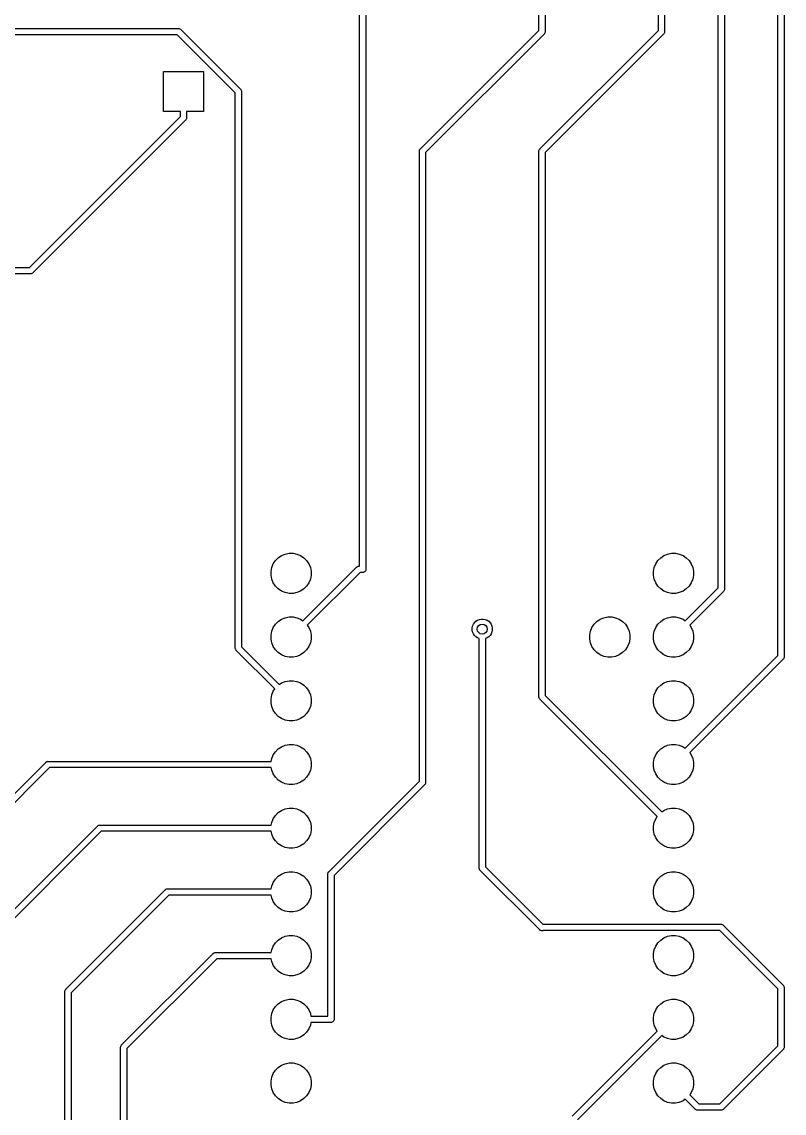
# Model space of a CAD drawing. Extents: x 0.4 to 33.6, y -21.6 to -0.4.
# Drawn here: x 11.934 to 13.13, y -3.103 to -1.391 of the extents above; entities that cross this region are included whole.
import ezdxf

# ---------------------------------------------------------------- set-up
doc = ezdxf.new("R2010")
doc.units = 0
doc.header["$MEASUREMENT"] = 0
doc.layers.add('BLACK', color=7, linetype='CONTINUOUS')

msp = doc.modelspace()

# ---------------------------------------------------------------- linework, layer by layer
at = {"layer": 'BLACK', "linetype": 'CONTINUOUS'}
for p, q in [((12.7451, -1.40421), (12.7451, -0.884273)), ((12.7549, -0.882475), (12.7549, -1.40601)), ((12.4638, -2.24508), (12.4638, -1.12605)), ((12.4737, -1.12426), (12.4737, -2.24976)), ((13.0362, -1.21432), (13.0362, -2.28101)), ((13.1201, -2.38546), (13.1201, -1.21144)), ((13.1299, -1.20964), (13.1299, -2.38726)), ((13.0263, -2.27921), (13.0263, -1.21611)), ((12.9326, -1.40421), (12.9326, -1.25812)), ((12.9424, -1.25812), (12.9424, -1.40601)), ((11.719, -1.40133), (12.1795, -1.40133)), ((12.1795, -1.40133), (12.1798, -1.40131)), ((12.1798, -1.40131), (12.18, -1.40133)), ((12.18, -1.40133), (12.18, -1.40133)), ((12.18, -1.40133), (12.1807, -1.4014)), ((12.1807, -1.4014), (12.1817, -1.40168)), ((12.1817, -1.40168), (12.1825, -1.40214)), ((12.1825, -1.40214), (12.1833, -1.40275)), ((12.1833, -1.40275), (12.1834, -1.40294)), ((12.1834, -1.40294), (12.2768, -1.49635)), ((12.5592, -1.5901), (12.7451, -1.40421)), ((12.7467, -1.5901), (12.9326, -1.40421)), ((12.1777, -1.41117), (11.7208, -1.41117)), ((12.2686, -1.50204), (12.1777, -1.41117)), ((12.7533, -1.4099), (12.5674, -1.59579)), ((12.7535, -1.40975), (12.7533, -1.4099)), ((12.7537, -1.40956), (12.7535, -1.40975)), ((12.7541, -1.409), (12.7537, -1.40956)), ((12.7537, -1.40956), (12.7537, -1.40956)), ((12.7546, -1.40814), (12.7541, -1.409)), ((12.7549, -1.40721), (12.7546, -1.40814)), ((12.7546, -1.40814), (12.7546, -1.40814)), ((12.7549, -1.40601), (12.7549, -1.40625)), ((12.7549, -1.40625), (12.7549, -1.40649)), ((12.7549, -1.40649), (12.7549, -1.40649)), ((12.7549, -1.40649), (12.7549, -1.40721)), ((12.9408, -1.4099), (12.7549, -1.59579)), ((12.941, -1.40975), (12.9408, -1.4099)), ((12.9412, -1.40956), (12.941, -1.40975)), ((12.9416, -1.409), (12.9412, -1.40956)), ((12.9412, -1.40956), (12.9412, -1.40956)), ((12.9421, -1.40814), (12.9416, -1.409)), ((12.9424, -1.40721), (12.9421, -1.40814)), ((12.9421, -1.40814), (12.9421, -1.40814)), ((12.9424, -1.40601), (12.9424, -1.40625)), ((12.9424, -1.40625), (12.9424, -1.40649)), ((12.9424, -1.40649), (12.9424, -1.40649)), ((12.9424, -1.40649), (12.9424, -1.40721)), ((12.156, -1.5315), (12.156, -1.4685)), ((12.156, -1.4685), (12.219, -1.4685)), ((12.219, -1.4685), (12.219, -1.5315)), ((12.2686, -2.37328), (12.2686, -1.50204)), ((12.2768, -1.49635), (12.277, -1.4965)), ((12.277, -1.4965), (12.2772, -1.49669)), ((12.2772, -1.49669), (12.2776, -1.49725)), ((12.2776, -1.49725), (12.2776, -1.49725)), ((12.2776, -1.49725), (12.2781, -1.49811)), ((12.2781, -1.49811), (12.2784, -1.49904)), ((12.2784, -1.49904), (12.2784, -1.49976)), ((12.2784, -1.49976), (12.2784, -1.49976)), ((12.2784, -1.49976), (12.2785, -1.5)), ((12.2785, -1.5), (12.2784, -1.50024)), ((12.2784, -1.50024), (12.2784, -2.37149)), ((11.9456, -1.77633), (12.1826, -1.5393)), ((12.1826, -1.5315), (12.156, -1.5315)), ((12.1826, -1.5393), (12.1826, -1.5315)), ((12.219, -1.5315), (12.1924, -1.5315)), ((12.1924, -1.5315), (12.1924, -1.5411)), ((12.1924, -1.5411), (12.1924, -1.54134)), ((12.1924, -1.54134), (12.1924, -1.54158)), ((12.1908, -1.54499), (11.9512, -1.78456)), ((12.191, -1.54484), (12.1908, -1.54499)), ((12.1912, -1.54465), (12.191, -1.54484)), ((12.1916, -1.54409), (12.1912, -1.54465)), ((12.1921, -1.54323), (12.1916, -1.54409)), ((12.1924, -1.5423), (12.1921, -1.54323)), ((12.1921, -1.54323), (12.1921, -1.54323)), ((12.1924, -1.54158), (12.1924, -1.54158)), ((12.1924, -1.54158), (12.1924, -1.5423)), ((12.5576, -1.59279), (12.5579, -1.59186)), ((12.5576, -1.59375), (12.5576, -1.59279)), ((12.5579, -1.59186), (12.5584, -1.591)), ((12.5584, -1.591), (12.5588, -1.59044)), ((12.5588, -1.59044), (12.559, -1.59025)), ((12.5588, -1.59044), (12.5588, -1.59044)), ((12.559, -1.59025), (12.5592, -1.5901)), ((12.7451, -1.59279), (12.7454, -1.59186)), ((12.7451, -1.59375), (12.7451, -1.59279)), ((12.7454, -1.59186), (12.7459, -1.591)), ((12.7459, -1.591), (12.7463, -1.59044)), ((12.7463, -1.59044), (12.7465, -1.59025)), ((12.7463, -1.59044), (12.7463, -1.59044)), ((12.7465, -1.59025), (12.7467, -1.5901)), ((12.5576, -1.59399), (12.5576, -1.59375)), ((12.5576, -2.58241), (12.5576, -1.59399)), ((12.5674, -1.59579), (12.5674, -2.58421)), ((12.7451, -1.59399), (12.7451, -1.59375)), ((12.7451, -2.44976), (12.7451, -1.59399)), ((12.7549, -1.59579), (12.7549, -2.44796)), ((11.469, -1.77633), (11.9456, -1.77633)), ((11.9473, -1.78617), (11.469, -1.78617)), ((11.9476, -1.78619), (11.9473, -1.78617)), ((11.9478, -1.78617), (11.9476, -1.78619)), ((11.9486, -1.7861), (11.9478, -1.78617)), ((11.9478, -1.78617), (11.9478, -1.78617)), ((11.9495, -1.78582), (11.9486, -1.7861)), ((11.9503, -1.78536), (11.9495, -1.78582)), ((11.9511, -1.78475), (11.9503, -1.78536)), ((11.9512, -1.78456), (11.9511, -1.78475)), ((12.3413, -2.22834), (12.3471, -2.22596)), ((12.3471, -2.22596), (12.3531, -2.22475)), ((12.3531, -2.22475), (12.3594, -2.22475)), ((12.3594, -2.22475), (12.3654, -2.22596)), ((12.3654, -2.22596), (12.3712, -2.22834)), ((12.9413, -2.22834), (12.9471, -2.22596)), ((12.9471, -2.22596), (12.9531, -2.22475)), ((12.9531, -2.22475), (12.9594, -2.22475)), ((12.9594, -2.22475), (12.9654, -2.22596)), ((12.9654, -2.22596), (12.9712, -2.22834)), ((12.326, -2.24706), (12.3283, -2.24133)), ((12.3283, -2.24133), (12.3318, -2.23617)), ((12.3318, -2.23617), (12.3362, -2.23179)), ((12.3362, -2.23179), (12.3413, -2.22834)), ((12.3712, -2.22834), (12.3763, -2.23179)), ((12.3763, -2.23179), (12.3807, -2.23617)), ((12.3807, -2.23617), (12.3842, -2.24133)), ((12.3842, -2.24133), (12.3865, -2.24706)), ((12.926, -2.24706), (12.9283, -2.24133)), ((12.9283, -2.24133), (12.9318, -2.23617)), ((12.9318, -2.23617), (12.9362, -2.23179)), ((12.9362, -2.23179), (12.9413, -2.22834)), ((12.9712, -2.22834), (12.9763, -2.23179)), ((12.9763, -2.23179), (12.9807, -2.23617)), ((12.9807, -2.23617), (12.9842, -2.24133)), ((12.9842, -2.24133), (12.9865, -2.24706)), ((12.3248, -2.25315), (12.326, -2.24706)), ((12.3248, -2.25935), (12.3248, -2.25315)), ((12.326, -2.26544), (12.3248, -2.25935)), ((12.3748, -2.33075), (12.4588, -2.24669)), ((12.4645, -2.25492), (12.3817, -2.33771)), ((12.3865, -2.24706), (12.3877, -2.25315)), ((12.3877, -2.25935), (12.3865, -2.26544)), ((12.3877, -2.25315), (12.3877, -2.25935)), ((12.4588, -2.24669), (12.459, -2.2465)), ((12.459, -2.2465), (12.4592, -2.24635)), ((12.4592, -2.24635), (12.4598, -2.24589)), ((12.4598, -2.24589), (12.4606, -2.24543)), ((12.4606, -2.24543), (12.4615, -2.24515)), ((12.4615, -2.24515), (12.4623, -2.24508)), ((12.4623, -2.24508), (12.4625, -2.24505)), ((12.4623, -2.24508), (12.4623, -2.24508)), ((12.4625, -2.24505), (12.4627, -2.24508)), ((12.4627, -2.24508), (12.4638, -2.24508)), ((12.4685, -2.25492), (12.4645, -2.25492)), ((12.4688, -2.25495), (12.4685, -2.25492)), ((12.4697, -2.25485), (12.4688, -2.25495)), ((12.4706, -2.25457), (12.4697, -2.25485)), ((12.4715, -2.25411), (12.4706, -2.25457)), ((12.4722, -2.2535), (12.4715, -2.25411)), ((12.4729, -2.25275), (12.4722, -2.2535)), ((12.4733, -2.25189), (12.4729, -2.25275)), ((12.4736, -2.25096), (12.4733, -2.25189)), ((12.4737, -2.25024), (12.4736, -2.25096)), ((12.4737, -2.24976), (12.4737, -2.25)), ((12.4737, -2.25), (12.4737, -2.25024)), ((12.4737, -2.25024), (12.4737, -2.25024)), ((12.9248, -2.25315), (12.926, -2.24706)), ((12.9248, -2.25935), (12.9248, -2.25315)), ((12.926, -2.26544), (12.9248, -2.25935)), ((12.9865, -2.24706), (12.9877, -2.25315)), ((12.9877, -2.25935), (12.9865, -2.26544)), ((12.9877, -2.25315), (12.9877, -2.25935)), ((12.3283, -2.27117), (12.326, -2.26544)), ((12.3318, -2.27633), (12.3283, -2.27117)), ((12.3362, -2.28071), (12.3318, -2.27633)), ((12.3807, -2.27633), (12.3763, -2.28071)), ((12.3842, -2.27117), (12.3807, -2.27633)), ((12.3865, -2.26544), (12.3842, -2.27117)), ((12.9283, -2.27117), (12.926, -2.26544)), ((12.9318, -2.27633), (12.9283, -2.27117)), ((12.9362, -2.28071), (12.9318, -2.27633)), ((12.9807, -2.27633), (12.9763, -2.28071)), ((12.9842, -2.27117), (12.9807, -2.27633)), ((12.9865, -2.26544), (12.9842, -2.27117)), ((12.3413, -2.28416), (12.3362, -2.28071)), ((12.3471, -2.28654), (12.3413, -2.28416)), ((12.3531, -2.28775), (12.3471, -2.28654)), ((12.3594, -2.28775), (12.3531, -2.28775)), ((12.3654, -2.28654), (12.3594, -2.28775)), ((12.3712, -2.28416), (12.3654, -2.28654)), ((12.3763, -2.28071), (12.3712, -2.28416)), ((12.9413, -2.28416), (12.9362, -2.28071)), ((12.9471, -2.28654), (12.9413, -2.28416)), ((12.9531, -2.28775), (12.9471, -2.28654)), ((12.9594, -2.28775), (12.9531, -2.28775)), ((12.9654, -2.28654), (12.9594, -2.28775)), ((12.9712, -2.28416), (12.9654, -2.28654)), ((12.9763, -2.28071), (12.9712, -2.28416)), ((12.9748, -2.33075), (13.0263, -2.27921)), ((13.0346, -2.2849), (12.9817, -2.33771)), ((13.0347, -2.28475), (13.0346, -2.2849)), ((13.0349, -2.28456), (13.0347, -2.28475)), ((13.0354, -2.284), (13.0349, -2.28456)), ((13.0358, -2.28314), (13.0354, -2.284)), ((13.0361, -2.28221), (13.0358, -2.28314)), ((13.0358, -2.28314), (13.0358, -2.28314)), ((13.0362, -2.28149), (13.0361, -2.28221)), ((13.0362, -2.28101), (13.0362, -2.28125)), ((13.0362, -2.28125), (13.0362, -2.28149)), ((13.0362, -2.28149), (13.0362, -2.28149)), ((12.3362, -2.33179), (12.3413, -2.32834)), ((12.3413, -2.32834), (12.3471, -2.32596)), ((12.3471, -2.32596), (12.3531, -2.32475)), ((12.3531, -2.32475), (12.3594, -2.32475)), ((12.3594, -2.32475), (12.3654, -2.32596)), ((12.3654, -2.32596), (12.3712, -2.32834)), ((12.3712, -2.32834), (12.3748, -2.33075)), ((12.6488, -2.32979), (12.6517, -2.32861)), ((12.6517, -2.32861), (12.6547, -2.328)), ((12.6547, -2.328), (12.6578, -2.328)), ((12.6578, -2.328), (12.6608, -2.32861)), ((12.6608, -2.32861), (12.6637, -2.32979)), ((12.8362, -2.33179), (12.8413, -2.32834)), ((12.8413, -2.32834), (12.8471, -2.32596)), ((12.8471, -2.32596), (12.8531, -2.32475)), ((12.8531, -2.32475), (12.8594, -2.32475)), ((12.8594, -2.32475), (12.8654, -2.32596)), ((12.8654, -2.32596), (12.8712, -2.32834)), ((12.8712, -2.32834), (12.8763, -2.33179)), ((12.9362, -2.33179), (12.9413, -2.32834)), ((12.9413, -2.32834), (12.9471, -2.32596)), ((12.9471, -2.32596), (12.9531, -2.32475)), ((12.9531, -2.32475), (12.9594, -2.32475)), ((12.9594, -2.32475), (12.9654, -2.32596)), ((12.9654, -2.32596), (12.9712, -2.32834)), ((12.9712, -2.32834), (12.9748, -2.33075)), ((12.326, -2.34706), (12.3283, -2.34133)), ((12.3283, -2.34133), (12.3318, -2.33617)), ((12.3318, -2.33617), (12.3362, -2.33179)), ((12.3817, -2.33771), (12.3842, -2.34133)), ((12.3842, -2.34133), (12.3865, -2.34706)), ((12.6405, -2.3422), (12.6411, -2.33916)), ((12.6405, -2.3453), (12.6405, -2.3422)), ((12.6411, -2.34834), (12.6405, -2.3453)), ((12.6411, -2.33916), (12.6423, -2.33629)), ((12.6423, -2.33629), (12.644, -2.33371)), ((12.644, -2.33371), (12.6462, -2.33152)), ((12.6462, -2.33152), (12.6488, -2.32979)), ((12.6637, -2.32979), (12.6663, -2.33152)), ((12.6663, -2.33152), (12.6685, -2.33371)), ((12.6685, -2.33371), (12.6702, -2.33629)), ((12.6702, -2.33629), (12.6714, -2.33916)), ((12.6714, -2.33916), (12.672, -2.3422)), ((12.672, -2.3453), (12.6714, -2.34834)), ((12.672, -2.3422), (12.672, -2.3453)), ((12.826, -2.34706), (12.8283, -2.34133)), ((12.8283, -2.34133), (12.8318, -2.33617)), ((12.8318, -2.33617), (12.8362, -2.33179)), ((12.8763, -2.33179), (12.8807, -2.33617)), ((12.8807, -2.33617), (12.8842, -2.34133)), ((12.8842, -2.34133), (12.8865, -2.34706)), ((12.926, -2.34706), (12.9283, -2.34133)), ((12.9283, -2.34133), (12.9318, -2.33617)), ((12.9318, -2.33617), (12.9362, -2.33179)), ((12.9817, -2.33771), (12.9842, -2.34133)), ((12.9842, -2.34133), (12.9865, -2.34706)), ((12.3248, -2.35315), (12.326, -2.34706)), ((12.3248, -2.35935), (12.3248, -2.35315)), ((12.326, -2.36544), (12.3248, -2.35935)), ((12.3865, -2.34706), (12.3877, -2.35315)), ((12.3877, -2.35935), (12.3865, -2.36544)), ((12.3877, -2.35315), (12.3877, -2.35935)), ((12.6423, -2.35121), (12.6411, -2.34834)), ((12.644, -2.35379), (12.6423, -2.35121)), ((12.6462, -2.35598), (12.644, -2.35379)), ((12.6488, -2.35771), (12.6462, -2.35598)), ((12.6513, -2.35876), (12.6488, -2.35771)), ((12.6513, -2.71851), (12.6513, -2.35876)), ((12.6637, -2.35771), (12.6612, -2.35876)), ((12.6612, -2.35876), (12.6612, -2.71671)), ((12.6663, -2.35598), (12.6637, -2.35771)), ((12.6685, -2.35379), (12.6663, -2.35598)), ((12.6702, -2.35121), (12.6685, -2.35379)), ((12.6714, -2.34834), (12.6702, -2.35121)), ((12.8248, -2.35315), (12.826, -2.34706)), ((12.8248, -2.35935), (12.8248, -2.35315)), ((12.826, -2.36544), (12.8248, -2.35935)), ((12.8865, -2.34706), (12.8877, -2.35315)), ((12.8877, -2.35935), (12.8865, -2.36544)), ((12.8877, -2.35315), (12.8877, -2.35935)), ((12.9248, -2.35315), (12.926, -2.34706)), ((12.9248, -2.35935), (12.9248, -2.35315)), ((12.926, -2.36544), (12.9248, -2.35935)), ((12.9865, -2.34706), (12.9877, -2.35315)), ((12.9877, -2.35935), (12.9865, -2.36544)), ((12.9877, -2.35315), (12.9877, -2.35935)), ((12.2686, -2.37352), (12.2686, -2.37328)), ((12.2687, -2.37449), (12.2686, -2.37352)), ((12.269, -2.37542), (12.2687, -2.37449)), ((12.2694, -2.37627), (12.269, -2.37542)), ((12.2699, -2.37683), (12.2694, -2.37627)), ((12.27, -2.37702), (12.2699, -2.37683)), ((12.2702, -2.37717), (12.27, -2.37702)), ((12.3308, -2.43771), (12.2702, -2.37717)), ((12.2784, -2.37149), (12.3377, -2.43075)), ((12.3283, -2.37117), (12.326, -2.36544)), ((12.3318, -2.37633), (12.3283, -2.37117)), ((12.3362, -2.38071), (12.3318, -2.37633)), ((12.3413, -2.38416), (12.3362, -2.38071)), ((12.3763, -2.38071), (12.3712, -2.38416)), ((12.3807, -2.37633), (12.3763, -2.38071)), ((12.3842, -2.37117), (12.3807, -2.37633)), ((12.3865, -2.36544), (12.3842, -2.37117)), ((12.8283, -2.37117), (12.826, -2.36544)), ((12.8318, -2.37633), (12.8283, -2.37117)), ((12.8362, -2.38071), (12.8318, -2.37633)), ((12.8413, -2.38416), (12.8362, -2.38071)), ((12.8763, -2.38071), (12.8712, -2.38416)), ((12.8807, -2.37633), (12.8763, -2.38071)), ((12.8842, -2.37117), (12.8807, -2.37633)), ((12.8865, -2.36544), (12.8842, -2.37117)), ((12.9283, -2.37117), (12.926, -2.36544)), ((12.9318, -2.37633), (12.9283, -2.37117)), ((12.9362, -2.38071), (12.9318, -2.37633)), ((12.9413, -2.38416), (12.9362, -2.38071)), ((12.9763, -2.38071), (12.9712, -2.38416)), ((12.9807, -2.37633), (12.9763, -2.38071)), ((12.9842, -2.37117), (12.9807, -2.37633)), ((12.9865, -2.36544), (12.9842, -2.37117)), ((12.3471, -2.38654), (12.3413, -2.38416)), ((12.3531, -2.38775), (12.3471, -2.38654)), ((12.3594, -2.38775), (12.3531, -2.38775)), ((12.3654, -2.38654), (12.3594, -2.38775)), ((12.3712, -2.38416), (12.3654, -2.38654)), ((12.8471, -2.38654), (12.8413, -2.38416)), ((12.8531, -2.38775), (12.8471, -2.38654)), ((12.8594, -2.38775), (12.8531, -2.38775)), ((12.8654, -2.38654), (12.8594, -2.38775)), ((12.8712, -2.38416), (12.8654, -2.38654)), ((12.9471, -2.38654), (12.9413, -2.38416)), ((12.9531, -2.38775), (12.9471, -2.38654)), ((12.9594, -2.38775), (12.9531, -2.38775)), ((12.9654, -2.38654), (12.9594, -2.38775)), ((12.9712, -2.38416), (12.9654, -2.38654)), ((12.9748, -2.53075), (13.1201, -2.38546)), ((13.1283, -2.39115), (12.9817, -2.53771)), ((13.1285, -2.391), (13.1283, -2.39115)), ((13.1287, -2.39081), (13.1285, -2.391)), ((13.1291, -2.39025), (13.1287, -2.39081)), ((13.1296, -2.38939), (13.1291, -2.39025)), ((13.1299, -2.38846), (13.1296, -2.38939)), ((13.1299, -2.38726), (13.1299, -2.3875)), ((13.1299, -2.3875), (13.1299, -2.38774)), ((13.1299, -2.38774), (13.1299, -2.38774)), ((13.1299, -2.38774), (13.1299, -2.38846)), ((12.3377, -2.43075), (12.3413, -2.42834)), ((12.3413, -2.42834), (12.3471, -2.42596)), ((12.3471, -2.42596), (12.3531, -2.42475)), ((12.3531, -2.42475), (12.3594, -2.42475)), ((12.3594, -2.42475), (12.3654, -2.42596)), ((12.3654, -2.42596), (12.3712, -2.42834)), ((12.3712, -2.42834), (12.3763, -2.43179)), ((12.3763, -2.43179), (12.3807, -2.43617)), ((12.9318, -2.43617), (12.9362, -2.43179)), ((12.9362, -2.43179), (12.9413, -2.42834)), ((12.9413, -2.42834), (12.9471, -2.42596)), ((12.9471, -2.42596), (12.9531, -2.42475)), ((12.9531, -2.42475), (12.9594, -2.42475)), ((12.9594, -2.42475), (12.9654, -2.42596)), ((12.9654, -2.42596), (12.9712, -2.42834)), ((12.9712, -2.42834), (12.9763, -2.43179)), ((12.9763, -2.43179), (12.9807, -2.43617)), ((12.3248, -2.45315), (12.326, -2.44706)), ((12.326, -2.44706), (12.3283, -2.44133)), ((12.3283, -2.44133), (12.3308, -2.43771)), ((12.3807, -2.43617), (12.3842, -2.44133)), ((12.3842, -2.44133), (12.3865, -2.44706)), ((12.3865, -2.44706), (12.3877, -2.45315)), ((12.7549, -2.44796), (12.9377, -2.63075)), ((12.9248, -2.45315), (12.926, -2.44706)), ((12.926, -2.44706), (12.9283, -2.44133)), ((12.9283, -2.44133), (12.9318, -2.43617)), ((12.9807, -2.43617), (12.9842, -2.44133)), ((12.9842, -2.44133), (12.9865, -2.44706)), ((12.9865, -2.44706), (12.9877, -2.45315)), ((12.3248, -2.45935), (12.3248, -2.45315)), ((12.326, -2.46544), (12.3248, -2.45935)), ((12.3283, -2.47117), (12.326, -2.46544)), ((12.3865, -2.46544), (12.3842, -2.47117)), ((12.3877, -2.45935), (12.3865, -2.46544)), ((12.3877, -2.45315), (12.3877, -2.45935)), ((12.7451, -2.45), (12.7451, -2.44976)), ((12.7451, -2.45024), (12.7451, -2.45)), ((12.7451, -2.45096), (12.7451, -2.45024)), ((12.7451, -2.45024), (12.7451, -2.45024)), ((12.7454, -2.45189), (12.7451, -2.45096)), ((12.7459, -2.45275), (12.7454, -2.45189)), ((12.7465, -2.4535), (12.7459, -2.45275)), ((12.7467, -2.45365), (12.7465, -2.4535)), ((12.9308, -2.63771), (12.7467, -2.45365)), ((12.9248, -2.45935), (12.9248, -2.45315)), ((12.926, -2.46544), (12.9248, -2.45935)), ((12.9283, -2.47117), (12.926, -2.46544)), ((12.9865, -2.46544), (12.9842, -2.47117)), ((12.9877, -2.45935), (12.9865, -2.46544)), ((12.9877, -2.45315), (12.9877, -2.45935)), ((12.3318, -2.47633), (12.3283, -2.47117)), ((12.3362, -2.48071), (12.3318, -2.47633)), ((12.3413, -2.48416), (12.3362, -2.48071)), ((12.3763, -2.48071), (12.3712, -2.48416)), ((12.3807, -2.47633), (12.3763, -2.48071)), ((12.3842, -2.47117), (12.3807, -2.47633)), ((12.9318, -2.47633), (12.9283, -2.47117)), ((12.9362, -2.48071), (12.9318, -2.47633)), ((12.9413, -2.48416), (12.9362, -2.48071)), ((12.9763, -2.48071), (12.9712, -2.48416)), ((12.9807, -2.47633), (12.9763, -2.48071)), ((12.9842, -2.47117), (12.9807, -2.47633)), ((12.3471, -2.48654), (12.3413, -2.48416)), ((12.3531, -2.48775), (12.3471, -2.48654)), ((12.3594, -2.48775), (12.3531, -2.48775)), ((12.3654, -2.48654), (12.3594, -2.48775)), ((12.3712, -2.48416), (12.3654, -2.48654)), ((12.9471, -2.48654), (12.9413, -2.48416)), ((12.9531, -2.48775), (12.9471, -2.48654)), ((12.9594, -2.48775), (12.9531, -2.48775)), ((12.9654, -2.48654), (12.9594, -2.48775)), ((12.9712, -2.48416), (12.9654, -2.48654)), ((12.3318, -2.53617), (12.3362, -2.53179)), ((12.3362, -2.53179), (12.3413, -2.52834)), ((12.3413, -2.52834), (12.3471, -2.52596)), ((12.3471, -2.52596), (12.3531, -2.52475)), ((12.3531, -2.52475), (12.3594, -2.52475)), ((12.3594, -2.52475), (12.3654, -2.52596)), ((12.3654, -2.52596), (12.3712, -2.52834)), ((12.3712, -2.52834), (12.3763, -2.53179)), ((12.3763, -2.53179), (12.3807, -2.53617)), ((12.9318, -2.53617), (12.9362, -2.53179)), ((12.9362, -2.53179), (12.9413, -2.52834)), ((12.9413, -2.52834), (12.9471, -2.52596)), ((12.9471, -2.52596), (12.9531, -2.52475)), ((12.9531, -2.52475), (12.9594, -2.52475)), ((12.9594, -2.52475), (12.9654, -2.52596)), ((12.9654, -2.52596), (12.9712, -2.52834)), ((12.9712, -2.52834), (12.9748, -2.53075)), ((11.9723, -2.55214), (11.9731, -2.55168)), ((11.9731, -2.55168), (11.974, -2.5514)), ((11.974, -2.5514), (11.9748, -2.55133)), ((11.9748, -2.55133), (11.975, -2.55131)), ((11.9748, -2.55133), (11.9748, -2.55133)), ((11.975, -2.55131), (11.9752, -2.55133)), ((11.9752, -2.55133), (12.3251, -2.55133)), ((12.3251, -2.55133), (12.326, -2.54706)), ((12.326, -2.54706), (12.3283, -2.54133)), ((12.3283, -2.54133), (12.3318, -2.53617)), ((12.3807, -2.53617), (12.3842, -2.54133)), ((12.3842, -2.54133), (12.3865, -2.54706)), ((12.3865, -2.54706), (12.3877, -2.55315)), ((12.9248, -2.55315), (12.926, -2.54706)), ((12.926, -2.54706), (12.9283, -2.54133)), ((12.9283, -2.54133), (12.9318, -2.53617)), ((12.9817, -2.53771), (12.9842, -2.54133)), ((12.9842, -2.54133), (12.9865, -2.54706)), ((12.9865, -2.54706), (12.9877, -2.55315)), ((11.8907, -2.63361), (11.9713, -2.55294)), ((11.977, -2.56117), (11.8964, -2.64184)), ((11.9713, -2.55294), (11.9715, -2.55275)), ((11.9715, -2.55275), (11.9717, -2.5526)), ((11.9717, -2.5526), (11.9723, -2.55214)), ((11.9717, -2.5526), (11.9717, -2.5526)), ((11.9723, -2.55214), (11.9723, -2.55214)), ((11.9723, -2.55214), (11.9723, -2.55214)), ((12.3251, -2.56117), (11.977, -2.56117)), ((12.326, -2.56544), (12.3251, -2.56117)), ((12.3283, -2.57117), (12.326, -2.56544)), ((12.3865, -2.56544), (12.3842, -2.57117)), ((12.3877, -2.55935), (12.3865, -2.56544)), ((12.3877, -2.55315), (12.3877, -2.55935)), ((12.9248, -2.55935), (12.9248, -2.55315)), ((12.926, -2.56544), (12.9248, -2.55935)), ((12.9283, -2.57117), (12.926, -2.56544)), ((12.9865, -2.56544), (12.9842, -2.57117)), ((12.9877, -2.55935), (12.9865, -2.56544)), ((12.9877, -2.55315), (12.9877, -2.55935)), ((12.3318, -2.57633), (12.3283, -2.57117)), ((12.3362, -2.58071), (12.3318, -2.57633)), ((12.3413, -2.58416), (12.3362, -2.58071)), ((12.3471, -2.58654), (12.3413, -2.58416)), ((12.3712, -2.58416), (12.3654, -2.58654)), ((12.3763, -2.58071), (12.3712, -2.58416)), ((12.3807, -2.57633), (12.3763, -2.58071)), ((12.3842, -2.57117), (12.3807, -2.57633)), ((12.4154, -2.72455), (12.5576, -2.58241)), ((12.5674, -2.58541), (12.5671, -2.58634)), ((12.5674, -2.58421), (12.5674, -2.58445)), ((12.5674, -2.58445), (12.5674, -2.58469)), ((12.5674, -2.58469), (12.5674, -2.58469)), ((12.5674, -2.58469), (12.5674, -2.58541)), ((12.9318, -2.57633), (12.9283, -2.57117)), ((12.9362, -2.58071), (12.9318, -2.57633)), ((12.9413, -2.58416), (12.9362, -2.58071)), ((12.9471, -2.58654), (12.9413, -2.58416)), ((12.9712, -2.58416), (12.9654, -2.58654)), ((12.9763, -2.58071), (12.9712, -2.58416)), ((12.9807, -2.57633), (12.9763, -2.58071)), ((12.9842, -2.57117), (12.9807, -2.57633)), ((12.3531, -2.58775), (12.3471, -2.58654)), ((12.3594, -2.58775), (12.3531, -2.58775)), ((12.3654, -2.58654), (12.3594, -2.58775)), ((12.5658, -2.5881), (12.4237, -2.73024)), ((12.566, -2.58795), (12.5658, -2.5881)), ((12.5662, -2.58776), (12.566, -2.58795)), ((12.5666, -2.5872), (12.5662, -2.58776)), ((12.5662, -2.58776), (12.5662, -2.58776)), ((12.5671, -2.58634), (12.5666, -2.58716)), ((12.5666, -2.58716), (12.5666, -2.5872)), ((12.9531, -2.58775), (12.9471, -2.58654)), ((12.9594, -2.58775), (12.9531, -2.58775)), ((12.9654, -2.58654), (12.9594, -2.58775)), ((12.3283, -2.64133), (12.3318, -2.63617)), ((12.3318, -2.63617), (12.3362, -2.63179)), ((12.3362, -2.63179), (12.3413, -2.62834)), ((12.3413, -2.62834), (12.3471, -2.62596)), ((12.3471, -2.62596), (12.3531, -2.62475)), ((12.3531, -2.62475), (12.3594, -2.62475)), ((12.3594, -2.62475), (12.3654, -2.62596)), ((12.3654, -2.62596), (12.3712, -2.62834)), ((12.3712, -2.62834), (12.3763, -2.63179)), ((12.3763, -2.63179), (12.3807, -2.63617)), ((12.3807, -2.63617), (12.3842, -2.64133)), ((12.9377, -2.63075), (12.9413, -2.62834)), ((12.9413, -2.62834), (12.9471, -2.62596)), ((12.9471, -2.62596), (12.9531, -2.62475)), ((12.9531, -2.62475), (12.9594, -2.62475)), ((12.9594, -2.62475), (12.9654, -2.62596)), ((12.9654, -2.62596), (12.9712, -2.62834)), ((12.9712, -2.62834), (12.9763, -2.63179)), ((12.9763, -2.63179), (12.9807, -2.63617)), ((12.9807, -2.63617), (12.9842, -2.64133)), ((11.2833, -3.42224), (12.0526, -2.65294)), ((12.0526, -2.65294), (12.0528, -2.65275)), ((12.0528, -2.65275), (12.0529, -2.6526)), ((12.0529, -2.6526), (12.0535, -2.65214)), ((12.0529, -2.6526), (12.0529, -2.6526)), ((12.0535, -2.65214), (12.0544, -2.65168)), ((12.0544, -2.65168), (12.0553, -2.6514)), ((12.0553, -2.6514), (12.056, -2.65133)), ((12.056, -2.65133), (12.0563, -2.6513)), ((12.056, -2.65133), (12.056, -2.65133)), ((12.0563, -2.6513), (12.0565, -2.65133)), ((12.0565, -2.65133), (12.3251, -2.65133)), ((12.3251, -2.65133), (12.326, -2.64706)), ((12.326, -2.64706), (12.3283, -2.64133)), ((12.3842, -2.64133), (12.3865, -2.64706)), ((12.3865, -2.64706), (12.3877, -2.65315)), ((12.3877, -2.65315), (12.3877, -2.65935)), ((12.9248, -2.65315), (12.926, -2.64706)), ((12.9248, -2.65935), (12.9248, -2.65315)), ((12.926, -2.64706), (12.9283, -2.64133)), ((12.9283, -2.64133), (12.9308, -2.63771)), ((12.9842, -2.64133), (12.9865, -2.64706)), ((12.9865, -2.64706), (12.9877, -2.65315)), ((12.9877, -2.65315), (12.9877, -2.65935)), ((12.0583, -2.66117), (11.2903, -3.4292)), ((12.3251, -2.66117), (12.0583, -2.66117)), ((12.326, -2.66544), (12.3251, -2.66117)), ((12.3283, -2.67117), (12.326, -2.66544)), ((12.3318, -2.67633), (12.3283, -2.67117)), ((12.3842, -2.67117), (12.3807, -2.67633)), ((12.3865, -2.66544), (12.3842, -2.67117)), ((12.3877, -2.65935), (12.3865, -2.66544)), ((12.926, -2.66544), (12.9248, -2.65935)), ((12.9283, -2.67117), (12.926, -2.66544)), ((12.9318, -2.67633), (12.9283, -2.67117)), ((12.9842, -2.67117), (12.9807, -2.67633)), ((12.9865, -2.66544), (12.9842, -2.67117)), ((12.9877, -2.65935), (12.9865, -2.66544)), ((12.3362, -2.68071), (12.3318, -2.67633)), ((12.3413, -2.68416), (12.3362, -2.68071)), ((12.3471, -2.68654), (12.3413, -2.68416)), ((12.3531, -2.68775), (12.3471, -2.68654)), ((12.3594, -2.68775), (12.3531, -2.68775)), ((12.3654, -2.68654), (12.3594, -2.68775)), ((12.3712, -2.68416), (12.3654, -2.68654)), ((12.3763, -2.68071), (12.3712, -2.68416)), ((12.3807, -2.67633), (12.3763, -2.68071)), ((12.9362, -2.68071), (12.9318, -2.67633)), ((12.9413, -2.68416), (12.9362, -2.68071)), ((12.9471, -2.68654), (12.9413, -2.68416)), ((12.9531, -2.68775), (12.9471, -2.68654)), ((12.9594, -2.68775), (12.9531, -2.68775)), ((12.9654, -2.68654), (12.9594, -2.68775)), ((12.9712, -2.68416), (12.9654, -2.68654)), ((12.9763, -2.68071), (12.9712, -2.68416)), ((12.9807, -2.67633), (12.9763, -2.68071)), ((12.6513, -2.71875), (12.6513, -2.71851)), ((12.6514, -2.71971), (12.6513, -2.71875)), ((12.6517, -2.72064), (12.6514, -2.71971)), ((12.6521, -2.7215), (12.6517, -2.72064)), ((12.6526, -2.72206), (12.6521, -2.7215)), ((12.6528, -2.72225), (12.6526, -2.72206)), ((12.6529, -2.7224), (12.6528, -2.72225)), ((12.7463, -2.81581), (12.6529, -2.7224)), ((12.6612, -2.71671), (12.7515, -2.80704)), ((12.3283, -2.74133), (12.3318, -2.73617)), ((12.3318, -2.73617), (12.3362, -2.73179)), ((12.3362, -2.73179), (12.3413, -2.72834)), ((12.3413, -2.72834), (12.3471, -2.72596)), ((12.3471, -2.72596), (12.3531, -2.72475)), ((12.3531, -2.72475), (12.3594, -2.72475)), ((12.3594, -2.72475), (12.3654, -2.72596)), ((12.3654, -2.72596), (12.3712, -2.72834)), ((12.3712, -2.72834), (12.3763, -2.73179)), ((12.3763, -2.73179), (12.3807, -2.73617)), ((12.3807, -2.73617), (12.3842, -2.74133)), ((12.4138, -2.7282), (12.4139, -2.72723)), ((12.4138, -2.72844), (12.4138, -2.7282)), ((12.4138, -2.95133), (12.4138, -2.72844)), ((12.4139, -2.72723), (12.4142, -2.72631)), ((12.4142, -2.72631), (12.4146, -2.72545)), ((12.4146, -2.72545), (12.4151, -2.72489)), ((12.4151, -2.72489), (12.4153, -2.7247)), ((12.4151, -2.72489), (12.4151, -2.72489)), ((12.4153, -2.7247), (12.4154, -2.72455)), ((12.4237, -2.73024), (12.4237, -2.95601)), ((12.9283, -2.74133), (12.9318, -2.73617)), ((12.9318, -2.73617), (12.9362, -2.73179)), ((12.9362, -2.73179), (12.9413, -2.72834)), ((12.9413, -2.72834), (12.9471, -2.72596)), ((12.9471, -2.72596), (12.9531, -2.72475)), ((12.9531, -2.72475), (12.9594, -2.72475)), ((12.9594, -2.72475), (12.9654, -2.72596)), ((12.9654, -2.72596), (12.9712, -2.72834)), ((12.9712, -2.72834), (12.9763, -2.73179)), ((12.9763, -2.73179), (12.9807, -2.73617)), ((12.9807, -2.73617), (12.9842, -2.74133)), ((12.0029, -2.90885), (12.1588, -2.75294)), ((12.1588, -2.75294), (12.159, -2.75275)), ((12.159, -2.75275), (12.1592, -2.7526)), ((12.1592, -2.7526), (12.1598, -2.75214)), ((12.1592, -2.7526), (12.1592, -2.7526)), ((12.1598, -2.75214), (12.1606, -2.75168)), ((12.1606, -2.75168), (12.1615, -2.7514)), ((12.1615, -2.7514), (12.1623, -2.75133)), ((12.1623, -2.75133), (12.1625, -2.7513)), ((12.1623, -2.75133), (12.1623, -2.75133)), ((12.1625, -2.7513), (12.1627, -2.75133)), ((12.1627, -2.75133), (12.3251, -2.75133)), ((12.3251, -2.75133), (12.326, -2.74706)), ((12.326, -2.74706), (12.3283, -2.74133)), ((12.3842, -2.74133), (12.3865, -2.74706)), ((12.3865, -2.74706), (12.3877, -2.75315)), ((12.3877, -2.75315), (12.3877, -2.75935)), ((12.9248, -2.75315), (12.926, -2.74706)), ((12.9248, -2.75935), (12.9248, -2.75315)), ((12.926, -2.74706), (12.9283, -2.74133)), ((12.9842, -2.74133), (12.9865, -2.74706)), ((12.9865, -2.74706), (12.9877, -2.75315)), ((12.9877, -2.75315), (12.9877, -2.75935)), ((12.1645, -2.76117), (12.0112, -2.91454)), ((12.3251, -2.76117), (12.1645, -2.76117)), ((12.326, -2.76544), (12.3251, -2.76117)), ((12.3283, -2.77117), (12.326, -2.76544)), ((12.3318, -2.77633), (12.3283, -2.77117)), ((12.3842, -2.77117), (12.3807, -2.77633)), ((12.3865, -2.76544), (12.3842, -2.77117)), ((12.3877, -2.75935), (12.3865, -2.76544)), ((12.926, -2.76544), (12.9248, -2.75935)), ((12.9283, -2.77117), (12.926, -2.76544)), ((12.9318, -2.77633), (12.9283, -2.77117)), ((12.9842, -2.77117), (12.9807, -2.77633)), ((12.9865, -2.76544), (12.9842, -2.77117)), ((12.9877, -2.75935), (12.9865, -2.76544)), ((12.3362, -2.78071), (12.3318, -2.77633)), ((12.3413, -2.78416), (12.3362, -2.78071)), ((12.3471, -2.78654), (12.3413, -2.78416)), ((12.3531, -2.78775), (12.3471, -2.78654)), ((12.3594, -2.78775), (12.3531, -2.78775)), ((12.3654, -2.78654), (12.3594, -2.78775)), ((12.3712, -2.78416), (12.3654, -2.78654)), ((12.3763, -2.78071), (12.3712, -2.78416)), ((12.3807, -2.77633), (12.3763, -2.78071)), ((12.9362, -2.78071), (12.9318, -2.77633)), ((12.9413, -2.78416), (12.9362, -2.78071)), ((12.9471, -2.78654), (12.9413, -2.78416)), ((12.9531, -2.78775), (12.9471, -2.78654)), ((12.9594, -2.78775), (12.9531, -2.78775)), ((12.9654, -2.78654), (12.9594, -2.78775)), ((12.9712, -2.78416), (12.9654, -2.78654)), ((12.9763, -2.78071), (12.9712, -2.78416)), ((12.9807, -2.77633), (12.9763, -2.78071)), ((12.7515, -2.80704), (13.0305, -2.80704)), ((13.0305, -2.80704), (13.0307, -2.80701)), ((13.0307, -2.80701), (13.0309, -2.80704)), ((13.0309, -2.80704), (13.031, -2.80704)), ((13.031, -2.80704), (13.0317, -2.80711)), ((13.0317, -2.80711), (13.0326, -2.80739)), ((13.0326, -2.80739), (13.0335, -2.80785)), ((13.0335, -2.80785), (13.0342, -2.80846)), ((13.0342, -2.80846), (13.0344, -2.80865)), ((13.0344, -2.80865), (13.1283, -2.9026)), ((12.3413, -2.82834), (12.3471, -2.82596)), ((12.3471, -2.82596), (12.3531, -2.82475)), ((12.3531, -2.82475), (12.3594, -2.82475)), ((12.3594, -2.82475), (12.3654, -2.82596)), ((12.3654, -2.82596), (12.3712, -2.82834)), ((12.7465, -2.816), (12.7463, -2.81581)), ((12.7467, -2.81615), (12.7465, -2.816)), ((12.7473, -2.81661), (12.7467, -2.81615)), ((12.7481, -2.81707), (12.7473, -2.81661)), ((12.749, -2.81735), (12.7481, -2.81707)), ((12.75, -2.81744), (12.749, -2.81735)), ((12.751, -2.81735), (12.75, -2.81744)), ((12.75, -2.81744), (12.75, -2.81744)), ((12.7519, -2.81707), (12.751, -2.81735)), ((12.7522, -2.81688), (12.7519, -2.81707)), ((13.0287, -2.81688), (12.7522, -2.81688)), ((12.9413, -2.82834), (12.9471, -2.82596)), ((12.9471, -2.82596), (12.9531, -2.82475)), ((12.9531, -2.82475), (12.9594, -2.82475)), ((12.9594, -2.82475), (12.9654, -2.82596)), ((12.9654, -2.82596), (12.9712, -2.82834)), ((13.1201, -2.90829), (13.0287, -2.81688)), ((12.326, -2.84706), (12.3283, -2.84133)), ((12.3283, -2.84133), (12.3318, -2.83617)), ((12.3318, -2.83617), (12.3362, -2.83179)), ((12.3362, -2.83179), (12.3413, -2.82834)), ((12.3712, -2.82834), (12.3763, -2.83179)), ((12.3763, -2.83179), (12.3807, -2.83617)), ((12.3807, -2.83617), (12.3842, -2.84133)), ((12.3842, -2.84133), (12.3865, -2.84706)), ((12.926, -2.84706), (12.9283, -2.84133)), ((12.9283, -2.84133), (12.9318, -2.83617)), ((12.9318, -2.83617), (12.9362, -2.83179)), ((12.9362, -2.83179), (12.9413, -2.82834)), ((12.9712, -2.82834), (12.9763, -2.83179)), ((12.9763, -2.83179), (12.9807, -2.83617)), ((12.9807, -2.83617), (12.9842, -2.84133)), ((12.9842, -2.84133), (12.9865, -2.84706)), ((12.0904, -2.99635), (12.2338, -2.85294)), ((12.2338, -2.85294), (12.234, -2.85275)), ((12.234, -2.85275), (12.2342, -2.8526)), ((12.2342, -2.8526), (12.2348, -2.85214)), ((12.2342, -2.8526), (12.2342, -2.8526)), ((12.2348, -2.85214), (12.2356, -2.85168)), ((12.2348, -2.85214), (12.2348, -2.85214)), ((12.2348, -2.85214), (12.2348, -2.85214)), ((12.2356, -2.85168), (12.2365, -2.8514)), ((12.2365, -2.8514), (12.2373, -2.85133)), ((12.2373, -2.85133), (12.2375, -2.8513)), ((12.2373, -2.85133), (12.2373, -2.85133)), ((12.2375, -2.8513), (12.2377, -2.85133)), ((12.2377, -2.85133), (12.3251, -2.85133)), ((12.3251, -2.85133), (12.326, -2.84706)), ((12.3865, -2.84706), (12.3877, -2.85315)), ((12.3877, -2.85935), (12.3865, -2.86544)), ((12.3877, -2.85315), (12.3877, -2.85935)), ((12.9248, -2.85315), (12.926, -2.84706)), ((12.9248, -2.85935), (12.9248, -2.85315)), ((12.926, -2.86544), (12.9248, -2.85935)), ((12.9865, -2.84706), (12.9877, -2.85315)), ((12.9877, -2.85935), (12.9865, -2.86544)), ((12.9877, -2.85315), (12.9877, -2.85935)), ((12.2395, -2.86117), (12.0987, -3.00204)), ((12.3251, -2.86117), (12.2395, -2.86117)), ((12.326, -2.86544), (12.3251, -2.86117)), ((12.3283, -2.87117), (12.326, -2.86544)), ((12.3318, -2.87633), (12.3283, -2.87117)), ((12.3362, -2.88071), (12.3318, -2.87633)), ((12.3807, -2.87633), (12.3763, -2.88071)), ((12.3842, -2.87117), (12.3807, -2.87633)), ((12.3865, -2.86544), (12.3842, -2.87117)), ((12.9283, -2.87117), (12.926, -2.86544)), ((12.9318, -2.87633), (12.9283, -2.87117)), ((12.9362, -2.88071), (12.9318, -2.87633)), ((12.9807, -2.87633), (12.9763, -2.88071)), ((12.9842, -2.87117), (12.9807, -2.87633)), ((12.9865, -2.86544), (12.9842, -2.87117)), ((12.3413, -2.88416), (12.3362, -2.88071)), ((12.3471, -2.88654), (12.3413, -2.88416)), ((12.3531, -2.88775), (12.3471, -2.88654)), ((12.3594, -2.88775), (12.3531, -2.88775)), ((12.3654, -2.88654), (12.3594, -2.88775)), ((12.3712, -2.88416), (12.3654, -2.88654)), ((12.3763, -2.88071), (12.3712, -2.88416)), ((12.9413, -2.88416), (12.9362, -2.88071)), ((12.9471, -2.88654), (12.9413, -2.88416)), ((12.9531, -2.88775), (12.9471, -2.88654)), ((12.9594, -2.88775), (12.9531, -2.88775)), ((12.9654, -2.88654), (12.9594, -2.88775)), ((12.9712, -2.88416), (12.9654, -2.88654)), ((12.9763, -2.88071), (12.9712, -2.88416)), ((12.0013, -2.9125), (12.0014, -2.91154)), ((12.0014, -2.91154), (12.0017, -2.91061)), ((12.0017, -2.91061), (12.0021, -2.90975)), ((12.0021, -2.90975), (12.0026, -2.90919)), ((12.0026, -2.90919), (12.0028, -2.909)), ((12.0026, -2.90919), (12.0026, -2.90919)), ((12.0028, -2.909), (12.0029, -2.90885)), ((13.1201, -2.99796), (13.1201, -2.90829)), ((13.1283, -2.9026), (13.1285, -2.90275)), ((13.1285, -2.90275), (13.1287, -2.90294)), ((13.1287, -2.90294), (13.1291, -2.9035)), ((13.1291, -2.9035), (13.1296, -2.90436)), ((13.1296, -2.90436), (13.1299, -2.90529)), ((13.1299, -2.90529), (13.1299, -2.90601)), ((13.1299, -2.90601), (13.1299, -2.90601)), ((13.1299, -2.90601), (13.1299, -2.90625)), ((13.1299, -2.90625), (13.1299, -2.90649)), ((13.1299, -2.90649), (13.1299, -2.99976)), ((12.0013, -2.91274), (12.0013, -2.9125)), ((12.0013, -4.02249), (12.0013, -2.91274)), ((12.0112, -2.91454), (12.0112, -4.02249)), ((12.3362, -2.93179), (12.3413, -2.92834)), ((12.3413, -2.92834), (12.3471, -2.92596)), ((12.3471, -2.92596), (12.3531, -2.92475)), ((12.3531, -2.92475), (12.3594, -2.92475)), ((12.3594, -2.92475), (12.3654, -2.92596)), ((12.3654, -2.92596), (12.3712, -2.92834)), ((12.3712, -2.92834), (12.3763, -2.93179)), ((12.9362, -2.93179), (12.9413, -2.92834)), ((12.9413, -2.92834), (12.9471, -2.92596)), ((12.9471, -2.92596), (12.9531, -2.92475)), ((12.9531, -2.92475), (12.9594, -2.92475)), ((12.9594, -2.92475), (12.9654, -2.92596)), ((12.9654, -2.92596), (12.9712, -2.92834)), ((12.9712, -2.92834), (12.9763, -2.93179)), ((12.326, -2.94706), (12.3283, -2.94133)), ((12.3283, -2.94133), (12.3318, -2.93617)), ((12.3318, -2.93617), (12.3362, -2.93179)), ((12.3763, -2.93179), (12.3807, -2.93617)), ((12.3807, -2.93617), (12.3842, -2.94133)), ((12.3842, -2.94133), (12.3865, -2.94706)), ((12.926, -2.94706), (12.9283, -2.94133)), ((12.9283, -2.94133), (12.9318, -2.93617)), ((12.9318, -2.93617), (12.9362, -2.93179)), ((12.9763, -2.93179), (12.9807, -2.93617)), ((12.9807, -2.93617), (12.9842, -2.94133)), ((12.9842, -2.94133), (12.9865, -2.94706)), ((12.3248, -2.95315), (12.326, -2.94706)), ((12.3248, -2.95935), (12.3248, -2.95315)), ((12.326, -2.96544), (12.3248, -2.95935)), ((12.3865, -2.94706), (12.3874, -2.95133)), ((12.3874, -2.96117), (12.3865, -2.96544)), ((12.3874, -2.95133), (12.4138, -2.95133)), ((12.4185, -2.96117), (12.3874, -2.96117)), ((12.4187, -2.9612), (12.4185, -2.96117)), ((12.419, -2.96117), (12.4187, -2.9612)), ((12.4197, -2.9611), (12.419, -2.96117)), ((12.419, -2.96117), (12.419, -2.96117)), ((12.4206, -2.96082), (12.4197, -2.9611)), ((12.4215, -2.96036), (12.4206, -2.96082)), ((12.4222, -2.95975), (12.4215, -2.96036)), ((12.4229, -2.959), (12.4222, -2.95975)), ((12.4233, -2.95814), (12.4229, -2.959)), ((12.4236, -2.95721), (12.4233, -2.95814)), ((12.4237, -2.95625), (12.4236, -2.95721)), ((12.4237, -2.95601), (12.4237, -2.95625)), ((12.9248, -2.95315), (12.926, -2.94706)), ((12.9248, -2.95935), (12.9248, -2.95315)), ((12.926, -2.96544), (12.9248, -2.95935)), ((12.9865, -2.94706), (12.9877, -2.95315)), ((12.9877, -2.95935), (12.9865, -2.96544)), ((12.9877, -2.95315), (12.9877, -2.95935)), ((12.3283, -2.97117), (12.326, -2.96544)), ((12.3318, -2.97633), (12.3283, -2.97117)), ((12.3362, -2.98071), (12.3318, -2.97633)), ((12.3807, -2.97633), (12.3763, -2.98071)), ((12.3842, -2.97117), (12.3807, -2.97633)), ((12.3865, -2.96544), (12.3842, -2.97117)), ((12.7972, -3.10831), (12.9308, -2.97479)), ((12.9283, -2.97117), (12.926, -2.96544)), ((12.9308, -2.97479), (12.9283, -2.97117)), ((12.9807, -2.97633), (12.9763, -2.98071)), ((12.9842, -2.97117), (12.9807, -2.97633)), ((12.9865, -2.96544), (12.9842, -2.97117)), ((12.0892, -2.99811), (12.0896, -2.99725)), ((12.0896, -2.99725), (12.0901, -2.99669)), ((12.0901, -2.99669), (12.0903, -2.9965)), ((12.0901, -2.99669), (12.0901, -2.99669)), ((12.0903, -2.9965), (12.0904, -2.99635)), ((12.3413, -2.98416), (12.3362, -2.98071)), ((12.3471, -2.98654), (12.3413, -2.98416)), ((12.3531, -2.98775), (12.3471, -2.98654)), ((12.3594, -2.98775), (12.3531, -2.98775)), ((12.3654, -2.98654), (12.3594, -2.98775)), ((12.3712, -2.98416), (12.3654, -2.98654)), ((12.3763, -2.98071), (12.3712, -2.98416)), ((12.9377, -2.98175), (12.8055, -3.114)), ((12.9413, -2.98416), (12.9377, -2.98175)), ((12.9471, -2.98654), (12.9413, -2.98416)), ((12.9531, -2.98775), (12.9471, -2.98654)), ((12.9594, -2.98775), (12.9531, -2.98775)), ((12.9654, -2.98654), (12.9594, -2.98775)), ((12.9712, -2.98416), (12.9654, -2.98654)), ((12.9763, -2.98071), (12.9712, -2.98416)), ((12.0888, -3), (12.0889, -2.99904)), ((12.0888, -3.00024), (12.0888, -3)), ((12.0888, -3.74976), (12.0888, -3.00024)), ((12.0889, -2.99904), (12.0892, -2.99811)), ((12.0987, -3.00204), (12.0987, -3.74796)), ((13.0292, -3.08883), (13.1201, -2.99796)), ((13.1283, -3.00365), (13.0349, -3.09706)), ((13.1285, -3.0035), (13.1283, -3.00365)), ((13.1287, -3.00331), (13.1285, -3.0035)), ((13.1291, -3.00275), (13.1287, -3.00331)), ((13.1296, -3.00189), (13.1291, -3.00275)), ((13.1299, -3.00096), (13.1296, -3.00189)), ((13.1296, -3.00189), (13.1296, -3.00189)), ((13.1299, -2.99976), (13.1299, -3)), ((13.1299, -3), (13.1299, -3.00024)), ((13.1299, -3.00024), (13.1299, -3.00024)), ((13.1299, -3.00024), (13.1299, -3.00096)), ((12.3362, -3.03179), (12.3413, -3.02834)), ((12.3413, -3.02834), (12.3471, -3.02596)), ((12.3471, -3.02596), (12.3531, -3.02475)), ((12.3531, -3.02475), (12.3594, -3.02475)), ((12.3594, -3.02475), (12.3654, -3.02596)), ((12.3654, -3.02596), (12.3712, -3.02834)), ((12.3712, -3.02834), (12.3763, -3.03179)), ((12.9362, -3.03179), (12.9413, -3.02834)), ((12.9413, -3.02834), (12.9471, -3.02596)), ((12.9471, -3.02596), (12.9531, -3.02475)), ((12.9531, -3.02475), (12.9594, -3.02475)), ((12.9594, -3.02475), (12.9654, -3.02596)), ((12.9654, -3.02596), (12.9712, -3.02834)), ((12.9712, -3.02834), (12.9763, -3.03179)), ((12.3248, -3.05315), (12.326, -3.04706)), ((12.326, -3.04706), (12.3283, -3.04133)), ((12.3283, -3.04133), (12.3318, -3.03617)), ((12.3318, -3.03617), (12.3362, -3.03179)), ((12.3763, -3.03179), (12.3807, -3.03617)), ((12.3807, -3.03617), (12.3842, -3.04133)), ((12.3842, -3.04133), (12.3865, -3.04706)), ((12.3865, -3.04706), (12.3877, -3.05315)), ((12.9248, -3.05315), (12.926, -3.04706)), ((12.926, -3.04706), (12.9283, -3.04133)), ((12.9283, -3.04133), (12.9318, -3.03617)), ((12.9318, -3.03617), (12.9362, -3.03179)), ((12.9763, -3.03179), (12.9807, -3.03617)), ((12.9807, -3.03617), (12.9842, -3.04133)), ((12.9842, -3.04133), (12.9865, -3.04706)), ((12.9865, -3.04706), (12.9877, -3.05315)), ((12.3248, -3.05935), (12.3248, -3.05315)), ((12.326, -3.06544), (12.3248, -3.05935)), ((12.3283, -3.07117), (12.326, -3.06544)), ((12.3865, -3.06544), (12.3842, -3.07117)), ((12.3877, -3.05935), (12.3865, -3.06544)), ((12.3877, -3.05315), (12.3877, -3.05935)), ((12.9248, -3.05935), (12.9248, -3.05315)), ((12.926, -3.06544), (12.9248, -3.05935)), ((12.9283, -3.07117), (12.926, -3.06544)), ((12.9865, -3.06544), (12.9842, -3.07117)), ((12.9877, -3.05935), (12.9865, -3.06544)), ((12.9877, -3.05315), (12.9877, -3.05935)), ((12.3318, -3.07633), (12.3283, -3.07117)), ((12.3362, -3.08071), (12.3318, -3.07633)), ((12.3413, -3.08416), (12.3362, -3.08071)), ((12.3763, -3.08071), (12.3712, -3.08416)), ((12.3807, -3.07633), (12.3763, -3.08071)), ((12.3842, -3.07117), (12.3807, -3.07633)), ((12.9318, -3.07633), (12.9283, -3.07117)), ((12.9362, -3.08071), (12.9318, -3.07633)), ((12.9413, -3.08416), (12.9362, -3.08071)), ((12.9748, -3.08175), (12.9712, -3.08416)), ((12.9901, -3.09706), (12.9748, -3.08175)), ((12.9842, -3.07117), (12.9817, -3.07479)), ((12.9817, -3.07479), (12.9958, -3.08883)), ((12.3471, -3.08654), (12.3413, -3.08416)), ((12.3531, -3.08775), (12.3471, -3.08654)), ((12.3594, -3.08775), (12.3531, -3.08775)), ((12.3654, -3.08654), (12.3594, -3.08775)), ((12.3712, -3.08416), (12.3654, -3.08654)), ((12.9471, -3.08654), (12.9413, -3.08416)), ((12.9531, -3.08775), (12.9471, -3.08654)), ((12.9594, -3.08775), (12.9531, -3.08775)), ((12.9654, -3.08654), (12.9594, -3.08775)), ((12.9712, -3.08416), (12.9654, -3.08654)), ((12.9903, -3.09725), (12.9901, -3.09706)), ((12.9904, -3.0974), (12.9903, -3.09725)), ((12.9909, -3.09778), (12.9904, -3.0974)), ((12.9904, -3.0974), (12.9904, -3.0974)), ((12.991, -3.09786), (12.9909, -3.09778)), ((12.9919, -3.09832), (12.991, -3.09786)), ((12.9928, -3.0986), (12.9919, -3.09832)), ((12.9935, -3.09867), (12.9928, -3.0986)), ((12.9937, -3.09869), (12.9935, -3.09867)), ((12.9935, -3.09867), (12.9935, -3.09867)), ((12.994, -3.09867), (12.9937, -3.09869)), ((13.031, -3.09867), (12.994, -3.09867)), ((12.9958, -3.08883), (13.0292, -3.08883)), ((13.0312, -3.09869), (13.031, -3.09867)), ((13.0315, -3.09867), (13.0312, -3.09869)), ((13.0322, -3.0986), (13.0315, -3.09867)), ((13.0315, -3.09867), (13.0315, -3.09867)), ((13.0331, -3.09832), (13.0322, -3.0986)), ((13.034, -3.09786), (13.0331, -3.09832)), ((13.0347, -3.09725), (13.034, -3.09786)), ((13.0349, -3.09706), (13.0347, -3.09725))]:
    msp.add_line(p, q, dxfattribs=at)
at = {"layer": 'BLACK'}
msp.add_circle((12.6562, -2.34375), 0.007874, dxfattribs=at)

doc.saveas('drawing.dxf')
